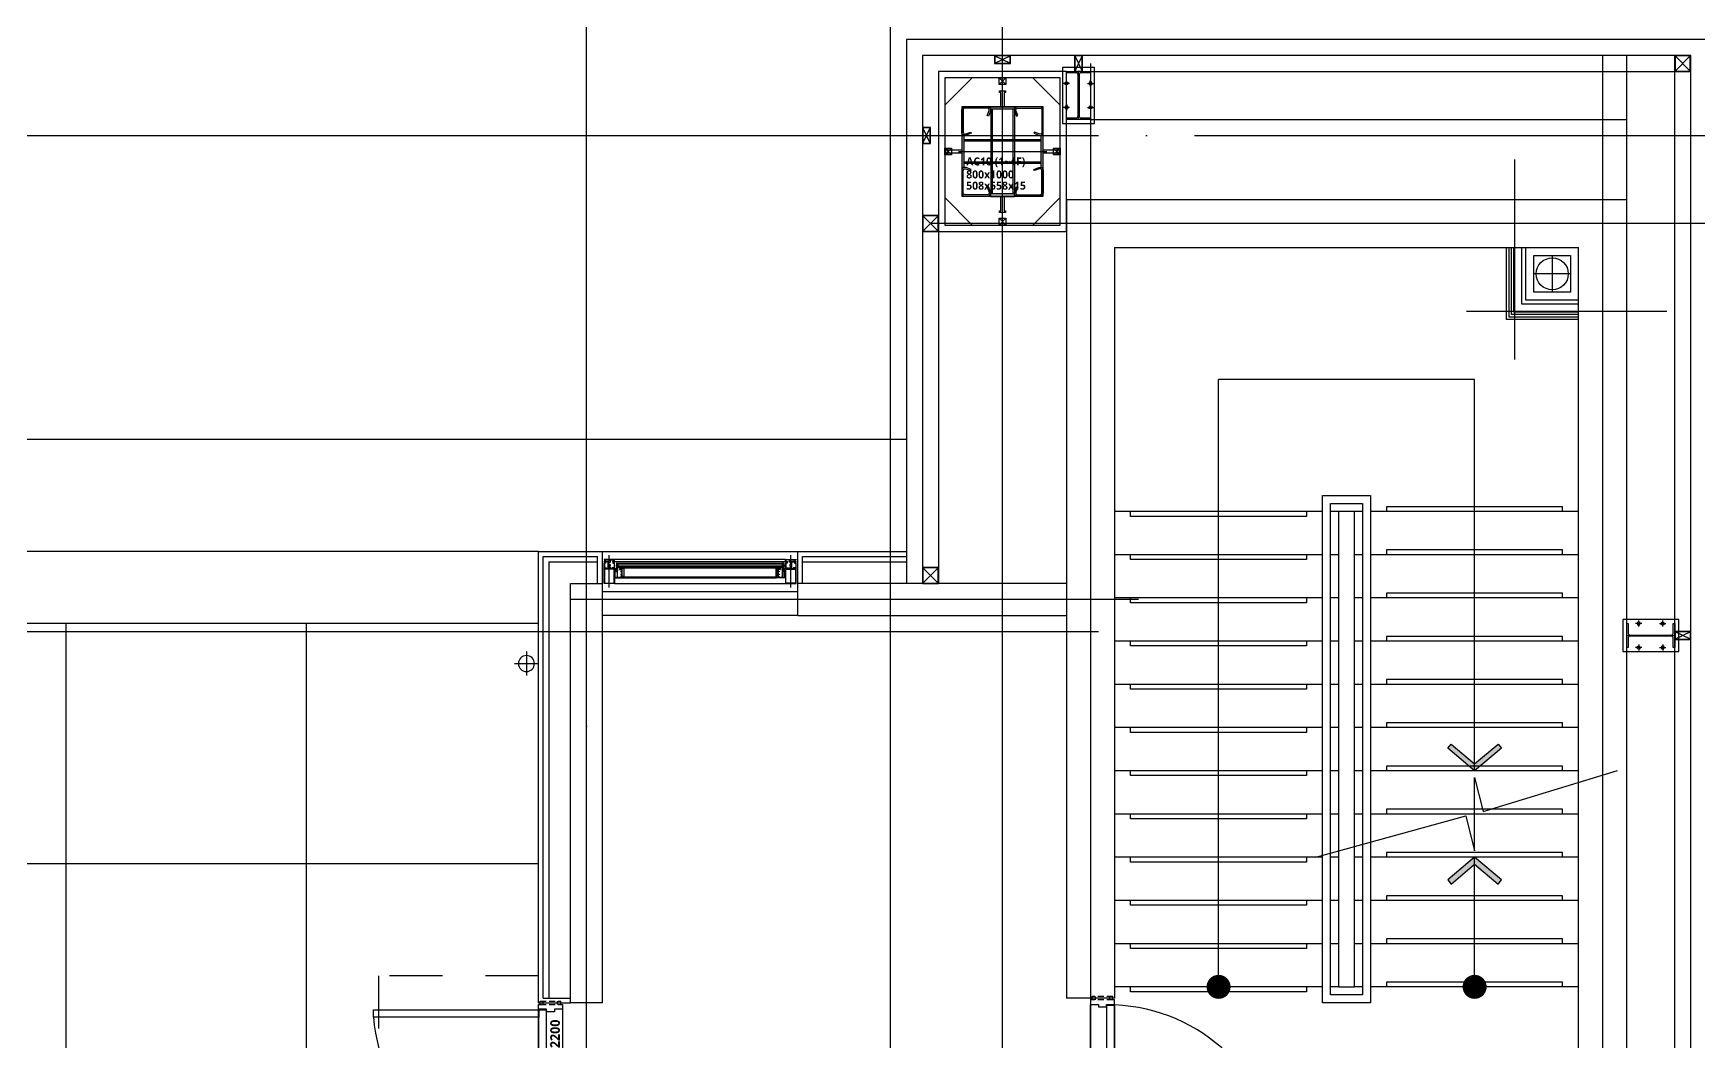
# Model space of a CAD drawing. Header units: millimetres. Extents: x -47382 to 204618, y -51045 to 127155.
# Drawn here: x 29944 to 40350, y 58209 to 64509 of the extents above; entities that cross this region are included whole.
import ezdxf
from ezdxf.enums import TextEntityAlignment as Align

# ---------------------------------------------------------------- set-up
doc = ezdxf.new("R2010")
doc.units = ezdxf.units.MM
doc.header["$LTSCALE"] = 300
doc.header["$MEASUREMENT"] = 0
for name, pattern in [('CEN', [62, 60, -1, 0, -1]), ('HID', [2, 1.1, -0.9]), ('HIDDEN2', [0.1875, 0.125, -0.0625])]:
    doc.linetypes.add(name, pattern=pattern)
doc.layers.get('0').update_dxf_attribs({"linetype": 'CONTINUOUS'})
doc.layers.get('Defpoints').update_dxf_attribs({"color": 153, "linetype": 'CONTINUOUS'})
for name, color, linetype in [('1', 7, 'CONTINUOUS'), ('6', 6, 'CONTINUOUS'), ('A-CEN', 1, 'CEN'), ('A-CODE-DRAIN', 6, 'CONTINUOUS'), ('A-DOOR', 4, 'CONTINUOUS'), ('A-DOOR-JAMB', 4, 'CONTINUOUS'), ('A-DOOR-SILL', 8, 'CONTINUOUS'), ('A-DOOR-SWING', 8, 'CONTINUOUS'), ('A-FLOR-FLIN-TYP1', 6, 'CONTINUOUS'), ('A-FLOR-FLIN-TYP2', 8, 'CONTINUOUS'), ('A-FLOR-GW', 6, 'CONTINUOUS'), ('A-FLOR-INSL', 8, 'CONTINUOUS'), ('A-FLOR-ROOF-EJ', 9, 'CONTINUOUS'), ('A-FLOR-STRA-ETC', 7, 'CONTINUOUS'), ('A-FLOR-STRA-MAIN', 4, 'CONTINUOUS'), ('A-FLOR-STRA-SUB', 9, 'CONTINUOUS'), ('A-FLOR-STUD', 9, 'CONTINUOUS'), ('A-FLOR-SUB-ELE', 7, 'CONTINUOUS'), ('A-HID1', 7, 'HID'), ('A-OUT-FIN-TYP2', 4, 'CONTINUOUS'), ('A-PS-HID', 5, 'HID'), ('A-ST-AXIS-CEN', 252, 'CEN'), ('A-ST-COL', 2, 'CONTINUOUS'), ('A-ST-CONC', 2, 'CONTINUOUS'), ('A-WALL-DRY1', 7, 'CONTINUOUS'), ('A-WIN', 4, 'CONTINUOUS'), ('Bound', 9, 'CONTINUOUS'), ('SS-PLATE', 32, 'CONTINUOUS'), ('STEEL', 2, 'CONTINUOUS'), ('XREF-PLAN$0$A-STEEL', 7, 'CONTINUOUS')]:
    doc.layers.add(name, color=color, linetype=linetype)
doc.layers.add('A-ANNO-NPLT', color=129, linetype='CONTINUOUS', plot=False)
doc.layers.add('Defpoint', color=161, linetype='CONTINUOUS', plot=False)
doc.layers.add('보조근', color=7, linetype='CONTINUOUS', lineweight=0)
doc.styles.add('SH_대대리576', font='NanumGothicBold.ttf')
doc.styles.add('SHP-나눔bo', font='')
doc.styles.get('SHP-나눔bo').set_extended_font_data('NanumGothic', bold=True)

# ---------------------------------------------------------------- blocks, each defined once
blk = doc.blocks.new('A$C0e376f74')
at = {"layer": 'A-ANNO-NPLT', "linetype": 'HIDDEN2'}
for p, q in [((525, 230), (525, -80)), ((-20, 140), (-20, 10)), ((0, 140), (-20, 140)), ((0, 120), (-20, 120)), ((-10, 140), (-10, 10)), ((0, 140), (0, 10)), ((1100, 140), (1120, 140)), ((1100, 140), (1100, 10)), ((1100, 120), (1120, 120)), ((1110, 140), (1110, 10)), ((1120, 140), (1120, 10)), ((0, 30), (-20, 30)), ((0, 10), (-20, 10)), ((1100, 30), (1120, 30)), ((1100, 10), (1120, 10))]:
    blk.add_line(p, q, dxfattribs=at)
at = {"layer": 'A-ANNO-NPLT', "linetype": 'ByBlock'}
blk.add_lwpolyline([(1067, 102), (33, 102), (33, 147), (1067, 147)], close=True, dxfattribs=at)
at = {"layer": 'A-DOOR', "linetype": 'ByBlock'}
blk.add_lwpolyline([(1067, 1181), (1067, 147), (1022, 147), (1022, 1181)], close=True, dxfattribs=at)
at = {"layer": 'A-DOOR-JAMB'}
for points in [[(0, 20), (0, 0), (30, 0), (30, 50), (45, 50), (45, 100), (30, 100), (30, 150), (0, 150), (0, 130)], [(1100, 20), (1100, 0), (1070, 0), (1070, 50), (1055, 50), (1055, 100), (1070, 100), (1070, 150), (1100, 150), (1100, 130)]]:
    blk.add_lwpolyline(points, dxfattribs=at)
at = {"layer": 'A-DOOR-SILL'}
for p, q in [((30, 150), (1070, 150)), ((1070, 0), (30, 0))]:
    blk.add_line(p, q, dxfattribs=at)
at = {"layer": 'A-DOOR-SWING'}
blk.add_arc((1107, 109), 1075, 94.5299, 177.8035, dxfattribs=at)
at = {"layer": 'A-ANNO-NPLT', "linetype": 'ByBlock', "style": 'SHP-나눔bo'}
blk.add_text('1100 X 2200', height=60, dxfattribs=at).set_placement((781, 16), align=Align.CENTER)
blk = doc.blocks.new('G$C3E142F4A')
at = {"layer": 'A-ANNO-NPLT', "linetype": 'HIDDEN2'}
for p, q in [((462, 740), (462, 720)), ((462, 740), (582, 740)), ((462, 730), (582, 730)), ((472, 740), (472, 720)), ((562, 740), (562, 720)), ((582, 740), (582, 720)), ((462, 720), (582, 720)), ((422, 370), (660, 370)), ((462, 20), (462, 0)), ((462, 20), (582, 20)), ((462, 10), (582, 10)), ((462, 0), (582, 0)), ((472, 20), (472, 0)), ((562, 20), (562, 0)), ((582, 20), (582, 0))]:
    blk.add_line(p, q, dxfattribs=at)
at = {"layer": 'A-ANNO-NPLT', "linetype": 'ByBlock'}
blk.add_lwpolyline([(462, 697), (497, 697), (497, 43), (462, 43)], close=True, dxfattribs=at)
at = {"layer": 'A-DOOR', "linetype": 'ByBlock'}
for p, q in [((0, 235), (462, 697)), ((21, 212), (484, 675)), ((462, 697), (462, 720)), ((462, 720), (582, 720)), ((462, 697), (484, 675)), ((497, 697), (462, 697)), ((497, 685), (497, 697)), ((582, 685), (497, 685)), ((582, 720), (582, 685))]:
    blk.add_line(p, q, dxfattribs=at)
blk.add_lwpolyline([(0, 235), (21, 212)], dxfattribs=at)
at = {"layer": 'A-DOOR-JAMB'}
for p, q in [((497, 43), (462, 43)), ((462, 43), (462, 20)), ((472, 20), (582, 20)), ((497, 55), (497, 43)), ((582, 55), (497, 55)), ((582, 20), (582, 55))]:
    blk.add_line(p, q, dxfattribs=at)
at = {"layer": 'A-DOOR-SILL'}
blk.add_line((582, 38), (582, 685), dxfattribs=at)
at = {"layer": 'A-DOOR-SWING'}
blk.add_arc((465, 711), 668, 228.3916, 269.7655, dxfattribs=at)
at = {"layer": 'A-ANNO-NPLT', "linetype": 'ByBlock', "style": 'SHP-나눔bo'}
blk.add_text('700X1800', height=45, rotation=90, dxfattribs=at).set_placement((552, 522), align=Align.CENTER)
blk = doc.blocks.new('XR-평면도$0$8F-PLAN$0$arrow2')
at = {"color": 8}
blk.add_lwpolyline([(-0.002, 0.87), (0.738, 0), (-0.002, -0.87), (0.15, -1), (1, 0), (0.15, 1)], close=True, dxfattribs=at)
for points in [[(-0.002, 0.87), (0.15, 1), (0.738, 0), (1, 0)], [(0.738, 0), (1, 0), (-0.002, -0.87), (0.15, -1)]]:
    blk.add_solid(points, dxfattribs=at)
blk = doc.blocks.new('계단1-2f')
at = {"layer": 'A-CEN'}
for p, q in [((150, 850), (150, -9450)), ((3350, -9450), (3350, 850)), ((4350, -150), (-850, -150)), ((2000, -9450), (2000, -6050)), ((-850, -6350), (4350, -6350)), ((-850, -8450), (4350, -8450))]:
    blk.add_line(p, q, dxfattribs=at)
at = {"layer": 'A-FLOR-FLIN-TYP2'}
for p, q in [((1450, -6450), (750, -6450)), ((3000, -6450), (2300, -6450))]:
    blk.add_line(p, q, dxfattribs=at)
at = {"layer": 'A-FLOR-STRA-ETC'}
for p, q in [((2550, -1125), (950, -1125)), ((950, -4920), (950, -1125)), ((2550, -3570), (2550, -1125)), ((2550, -4920), (2550, -4110))]:
    blk.add_line(p, q, dxfattribs=at)
blk.add_lwpolyline([(1557, -4110), (2496, -3852), (2550, -4069), (2550, -3611), (2603, -3825), (3443, -3568)], dxfattribs=at)
at = {"layer": 'A-FLOR-STRA-ETC', "const_width": 75}
for points in [[(950, -4957, -1), (950, -4882, -1)], [(2550, -4957, -1), (2550, -4882, -1)]]:
    blk.add_lwpolyline(points, format="xyb", close=True, dxfattribs=at)
at = {"layer": 'A-FLOR-STRA-MAIN'}
for p, q in [((1600, -1950), (300, -1950)), ((1700, -1950), (1650, -1950)), ((1850, -1950), (1800, -1950)), ((3200, -1950), (1900, -1950)), ((1600, -2220), (300, -2220)), ((1700, -2220), (1650, -2220)), ((1850, -2220), (1800, -2220)), ((3200, -2220), (1900, -2220)), ((1600, -2490), (300, -2490)), ((1700, -2490), (1650, -2490)), ((1850, -2490), (1800, -2490)), ((3200, -2490), (1900, -2490)), ((1600, -2760), (300, -2760)), ((1700, -2760), (1650, -2760)), ((1850, -2760), (1800, -2760)), ((3200, -2760), (1900, -2760)), ((1600, -3030), (300, -3030)), ((1700, -3030), (1650, -3030)), ((1850, -3030), (1800, -3030)), ((3200, -3030), (1900, -3030)), ((1600, -3300), (300, -3300)), ((1700, -3300), (1650, -3300)), ((1850, -3300), (1800, -3300)), ((3200, -3300), (1900, -3300)), ((1600, -3570), (300, -3570)), ((1700, -3570), (1650, -3570)), ((1850, -3570), (1800, -3570)), ((3200, -3570), (1900, -3570)), ((1600, -3840), (300, -3840)), ((1700, -3840), (1650, -3840)), ((1850, -3840), (1800, -3840)), ((3200, -3840), (1900, -3840)), ((1600, -4110), (300, -4110)), ((1700, -4110), (1650, -4110)), ((1850, -4110), (1800, -4110)), ((3200, -4110), (1900, -4110)), ((1600, -4380), (300, -4380)), ((1700, -4380), (1650, -4380)), ((1850, -4380), (1800, -4380)), ((3200, -4380), (1900, -4380)), ((1600, -4650), (300, -4650)), ((1700, -4650), (1650, -4650)), ((1850, -4650), (1800, -4650)), ((3200, -4650), (1900, -4650)), ((1600, -4920), (300, -4920)), ((1700, -4920), (1650, -4920)), ((1850, -4920), (1800, -4920)), ((3200, -4920), (1900, -4920))]:
    blk.add_line(p, q, dxfattribs=at)
blk.add_lwpolyline([(1700, -4920), (1800, -4920), (1800, -1950), (1700, -1950)], close=True, dxfattribs=at)
at = {"layer": 'A-FLOR-STRA-SUB'}
for points in [[(1900, -5020), (1600, -5020), (1600, -1850), (1900, -1850)], [(1850, -4970), (1650, -4970), (1650, -1900), (1850, -1900)]]:
    blk.add_lwpolyline(points, close=True, dxfattribs=at)
at = {"layer": 'A-FLOR-STRA-SUB', "color": 250}
for points in [[(1500, -1950), (1500, -1980), (400, -1980), (400, -1950)], [(3100, -1950), (3100, -1920), (2000, -1920), (2000, -1950)], [(1500, -2220), (1500, -2250), (400, -2250), (400, -2220)], [(3100, -2220), (3100, -2190), (2000, -2190), (2000, -2220)], [(1500, -2490), (1500, -2520), (400, -2520), (400, -2490)], [(3100, -2490), (3100, -2460), (2000, -2460), (2000, -2490)], [(1500, -2760), (1500, -2790), (400, -2790), (400, -2760)], [(3100, -2760), (3100, -2730), (2000, -2730), (2000, -2760)], [(3100, -3030), (3100, -3000), (2000, -3000), (2000, -3030)], [(1500, -3030), (1500, -3060), (400, -3060), (400, -3030)], [(1500, -3300), (1500, -3330), (400, -3330), (400, -3300)], [(3100, -3300), (3100, -3270), (2000, -3270), (2000, -3300)], [(1500, -3570), (1500, -3600), (400, -3600), (400, -3570)], [(3100, -3570), (3100, -3540), (2000, -3540), (2000, -3570)], [(1500, -3840), (1500, -3870), (400, -3870), (400, -3840)], [(3100, -3840), (3100, -3810), (2000, -3810), (2000, -3840)], [(1500, -4110), (1500, -4140), (400, -4140), (400, -4110)], [(3100, -4110), (3100, -4080), (2000, -4080), (2000, -4110)], [(3100, -4380), (3100, -4350), (2000, -4350), (2000, -4380)], [(1500, -4380), (1500, -4410), (400, -4410), (400, -4380)], [(1500, -4650), (1500, -4680), (400, -4680), (400, -4650)], [(3100, -4650), (3100, -4620), (2000, -4620), (2000, -4650)], [(3100, -4920), (3100, -4890), (2000, -4890), (2000, -4920)], [(1500, -4920), (1500, -4950), (400, -4950), (400, -4920)]]:
    blk.add_lwpolyline(points, dxfattribs=at)
at = {"layer": 'A-PS-HID'}
for p, q in [((300, -8300), (1900, -6450)), ((300, -6450), (1900, -8300)), ((2100, -8300), (3200, -6450)), ((2100, -6450), (3200, -8300))]:
    blk.add_line(p, q, dxfattribs=at)
at = {"layer": 'A-ST-CONC'}
for p, q in [((0, 0), (3500, 0)), ((0, 0), (0, -4990)), ((3500, -8600), (3500, 0)), ((300, -300), (3200, -300)), ((300, -300), (300, -4990)), ((3200, -8300), (3200, -300)), ((300, -4990), (0, -4990)), ((300, -6110), (0, -6110)), ((0, -6110), (0, -8600)), ((300, -6110), (300, -6200)), ((300, -8300), (300, -6110)), ((300, -8300), (3200, -8300)), ((0, -8600), (3500, -8600))]:
    blk.add_line(p, q, dxfattribs=at)
at = {"layer": 'A-WALL-DRY1'}
for p, q in [((300, -6250), (750, -6250)), ((300, -6262), (738, -6262)), ((300, -6275), (725, -6275)), ((725, -6275), (725, -6425)), ((738, -6262), (738, -6438)), ((750, -6250), (750, -6450)), ((1450, -6250), (2300, -6250)), ((1450, -6250), (1450, -6450)), ((1462, -6262), (1462, -6438)), ((1462, -6262), (2288, -6262)), ((1475, -6275), (2275, -6275)), ((1475, -6275), (1475, -6425)), ((2275, -6275), (2275, -6425)), ((2288, -6262), (2288, -6438)), ((2300, -6250), (2300, -6450)), ((3000, -6250), (3000, -6450)), ((3000, -6250), (3200, -6250)), ((3012, -6262), (3200, -6262)), ((3012, -6262), (3012, -6438)), ((3025, -6275), (3200, -6275)), ((3025, -6275), (3025, -6425)), ((300, -6425), (725, -6425)), ((300, -6438), (738, -6438)), ((300, -6450), (750, -6450)), ((1450, -6450), (2300, -6450)), ((1462, -6438), (2288, -6438)), ((1475, -6425), (2275, -6425)), ((1900, -8300), (1900, -6450)), ((1912, -8300), (1912, -6450)), ((1925, -8300), (1925, -6450)), ((2075, -8300), (2075, -6450)), ((2088, -8300), (2088, -6450)), ((2100, -8300), (2100, -6450)), ((3000, -6450), (3200, -6450)), ((3012, -6438), (3200, -6438)), ((3025, -6425), (3200, -6425))]:
    blk.add_line(p, q, dxfattribs=at)
at = {"rotation": 270}
for p in [(730, -5788), (2280, -5788)]:
    blk.add_blockref('G$C3E142F4A', p, dxfattribs=at)
at = {"layer": 'A-DOOR', "rotation": 269.9999999999999}
blk.add_blockref('A$C0e376f74', (150, -5000), dxfattribs=at)
at = {"layer": 'A-FLOR-STRA-ETC', "extrusion": (0, 0, -1), "xscale": 166.9148302599861, "yscale": 167.8920954242349, "zscale": -166.9148302599861, "rotation": 270.0000170093786}
blk.add_blockref('XR-평면도$0$8F-PLAN$0$arrow2', (-2550, -3403), dxfattribs=at)
at = {"layer": 'A-FLOR-STRA-ETC', "xscale": 166.9148302599861, "yscale": 167.8920954242349, "zscale": 166.9148302599861, "rotation": 90.00001700937857}
blk.add_blockref('XR-평면도$0$8F-PLAN$0$arrow2', (2550, -4277), dxfattribs=at)
blk = doc.blocks.new('XREF-PLAN$0$각-100X100')
at = {"layer": 'XREF-PLAN$0$A-STEEL', "color": 1}
for p, q in [((-47.7, -47.7), (47.7, 47.7)), ((-47.7, 47.7), (47.7, -47.7))]:
    blk.add_line(p, q, dxfattribs=at)
at = {"layer": 'XREF-PLAN$0$A-STEEL'}
blk.add_lwpolyline([(-50, -50), (50, -50), (50, 50), (-50, 50)], close=True, dxfattribs=at)
at = {"layer": 'XREF-PLAN$0$A-STEEL', "color": 8}
blk.add_lwpolyline([(-47.7, -47.7), (47.7, -47.7), (47.7, 47.7), (-47.7, 47.7)], close=True, dxfattribs=at)
blk = doc.blocks.new('A$C5B7E0480')
at = {"layer": 'XREF-PLAN$0$A-STEEL', "color": 1}
for p, q in [((2, 2, -103000), (98, 48, -103000)), ((2, 48, -103000), (98, 2, -103000))]:
    blk.add_line(p, q, dxfattribs=at)
at = {"layer": 'XREF-PLAN$0$A-STEEL', "elevation": -103000}
blk.add_lwpolyline([(0, 0), (100, 0), (100, 50), (0, 50)], close=True, dxfattribs=at)
at = {"layer": 'XREF-PLAN$0$A-STEEL', "color": 8, "elevation": -103000}
blk.add_lwpolyline([(2, 2), (98, 2), (98, 48), (2, 48)], close=True, dxfattribs=at)
blk = doc.blocks.new('A$C284E115B')
at = {"layer": 'A-FLOR-STUD'}
for p, q in [((2, 48, -103000), (98, 2, -103000)), ((2, 2, -103000), (98, 48, -103000))]:
    blk.add_line(p, q, dxfattribs=at)
at = {"layer": 'A-FLOR-STUD', "elevation": -103000}
for points in [[(0, 50), (100, 50), (100, 0), (0, 0)], [(2, 48), (98, 48), (98, 2), (2, 2)]]:
    blk.add_lwpolyline(points, close=True, dxfattribs=at)
blk = doc.blocks.new('BOLT')
at = {"layer": '1', "color": 251}
for p, q in [((-21, 0), (21, 0)), ((0, -21), (0, 21))]:
    blk.add_line(p, q, dxfattribs=at)
at = {"layer": '6', "color": 251}
blk.add_circle((0, 0), 11, dxfattribs=at)
blk = doc.blocks.new('WC2_BP')
at = {"layer": 'SS-PLATE', "color": 251, "ltscale": 0.05}
blk.add_lwpolyline([(-175, -100), (175, -100), (175, 100), (-175, 100)], close=True, dxfattribs=at)
at = {"linetype": 'HID', "yscale": 0.909090909090909, "zscale": 0.909090909090909}
for p, xscale in [((-75, 75), -0.909090909090909), ((75, 75), 0.909090909090909)]:
    blk.add_blockref('BOLT', p, dxfattribs=dict(at, xscale=xscale))
at = {"linetype": 'HID', "yscale": 0.909090909090909, "zscale": 0.909090909090909, "rotation": 180}
for p, xscale in [((-75, -75), 0.909090909090909), ((75, -75), -0.909090909090909)]:
    blk.add_blockref('BOLT', p, dxfattribs=dict(at, xscale=xscale))
blk = doc.blocks.new('H-300X150X6_5X9')
at = {"layer": 'Defpoint'}
for p, q in [((0, -150), (0, 150)), ((-3.25, 0), (3.25, 0))]:
    blk.add_line(p, q, dxfattribs=at)
at = {"layer": 'STEEL'}
blk.add_lwpolyline([(-75, -150), (-75, -141), (-16.25, -141, 0.41421356), (-3.25, -128), (-3.25, 128, 0.41421356), (-16.25, 141), (-75, 141), (-75, 150), (75, 150), (75, 141), (16.25, 141, 0.41421356), (3.25, 128), (3.25, -128, 0.41421356), (16.25, -141), (75, -141), (75, -150)], format="xyb", close=True, dxfattribs=at)
at = {"layer": 'SS-PLATE', "color": 251, "ltscale": 0.05, "rotation": 90}
blk.add_blockref('WC2_BP', (0, 0), dxfattribs=at)
blk = doc.blocks.new('A$C2E56680A')
blk.add_blockref('A$C284E115B', (0, 50))
at = {"layer": 'STEEL', "xscale": -1, "rotation": 90.00000000000006}
blk.add_blockref('H-300X150X6_5X9', (250, 75, -103000), dxfattribs=at)
blk = doc.blocks.new('aw-1200a')
at = {"layer": 'A-WIN', "color": 4}
for p, q in [((0, 0), (200, 0)), ((0, 0), (0, -1220)), ((26, -43), (227, -43)), ((50, -75), (50, -1145)), ((177, -97), (153, -95)), ((156, -97), (162, -97)), ((156, -97), (156, -1123)), ((178, -97), (156, -97)), ((161, -97), (161, -1123)), ((173, -97), (173, -1123)), ((178, -97), (178, -1123)), ((186, -1145), (186, -75)), ((200, -1145), (200, -75)), ((85, -122), (85, -1085)), ((90, -122), (90, -1125)), ((93, -135), (93, -1085)), ((146, -114), (148, -114)), ((148, -135), (148, -1098)), ((146, -1106), (148, -1106)), ((177, -1123), (153, -1125)), ((156, -1123), (162, -1123)), ((178, -1123), (156, -1123)), ((0, -1220), (200, -1220)), ((26, -1177), (227, -1177))]:
    blk.add_line(p, q, dxfattribs=at)
for points in [[(146, -10), (146, -19, -1), (145, -19), (145, -18), (143, -18), (143, -24), (145, -24), (145, -23, -1), (146, -23), (146, -27, -0.414214), (145, -27), (143, -27, 0.414214), (143, -28), (143, -36, 0.414214), (143, -36), (157, -36), (158, -36), (158, -36), (185, -36, 0.414214), (186, -35), (186, -22), (185, -22, -1), (185, -20), (186, -20), (186, -10), (188, -10), (188, -15, 0.414214), (189, -15), (197, -15, -1), (197, -17), (189, -17, 0.414214), (188, -17), (188, -48, -0.414214), (187, -49), (185, -49), (185, -47), (186, -47, 0.322823), (186, -47), (186, -39, 0.414214), (186, -38), (170, -38, 0.414214), (169, -39), (169, -47, 0.284079), (169, -47), (170, -47), (170, -49), (162, -49, -0.414214), (161, -49), (161, -46, -1), (163, -46), (163, -47, 0.414214), (164, -47), (166, -47, 0.414214), (167, -46), (167, -39, 0.414214), (166, -38), (164, -38, 0.414214), (163, -39), (163, -39, -1), (161, -39), (161, -39, 0.414214), (161, -38), (154, -38, 0.414214), (154, -39), (154, -39, -1), (152, -39), (152, -39, 0.414214), (152, -38), (149, -38, 0.414214), (148, -39), (148, -46, 0.414214), (149, -47), (152, -47, 0.414214), (152, -47), (152, -46, -1), (154, -46), (154, -49, -0.414214), (153, -49), (143, -49, 0.414214), (143, -50), (143, -59, 0.414214), (143, -59), (144, -59, 0.414214), (145, -59), (145, -57, -1), (146, -57), (146, -62, -1), (145, -62), (145, -61), (143, -61), (143, -67), (145, -67), (145, -66, -1), (146, -66), (146, -75), (50, -75), (50, -10)], [(145, -39), (141, -39, -0.414214), (141, -38), (141, -13, 0.414214), (140, -13), (53, -13, 0.414214), (52, -13), (52, -72, 0.414214), (53, -73), (140, -73, 0.414214), (141, -72), (141, -47, -0.414214), (141, -47), (145, -47, 0.414214), (145, -46), (145, -39, 0.414214)], [(90, -135), (90, -132, 1), (89, -132), (89, -133), (87, -133), (87, -125), (89, -125), (89, -127, 1), (90, -127), (90, -123), (87, -123), (87, -96, -0.414213), (88, -95), (132, -95, 0.414213), (132, -94), (132, -92, 1), (131, -92), (131, -93), (129, -93, -0.414214), (128, -92), (128, -86, -0.414214), (129, -86), (131, -86), (131, -86, 1), (132, -86), (132, -86), (138, -86), (138, -86, 1), (139, -86), (139, -86), (141, -86, -0.414214), (141, -86), (141, -92, -0.414214), (141, -93), (139, -93), (139, -92, 1), (138, -92), (138, -94, 0.414214), (138, -95), (146, -95), (146, -91, 0.414214), (145, -91), (145, -91, 0.414214), (145, -91), (145, -93), (143, -93), (143, -86), (145, -86), (145, -87, 1), (146, -87), (146, -84), (135, -84), (135, -84), (135, -84), (130, -84, -0.414214), (129, -83), (129, -78), (121, -78), (121, -76, 0.414214), (120, -75, 0.414214), (119, -76), (119, -78), (93, -78), (93, -76, 0.414214), (92, -75, 0.414214), (91, -76), (91, -78), (85, -78), (85, -135)], [(144, -24, -0.414214), (143, -23), (143, -19, -0.414214), (144, -18), (144, -18, -0.414214), (145, -19), (145, -20, 0.696601), (146, -20), (146, -10), (179, -10, -0.414214), (180, -11), (180, -18), (186, -18), (186, -20), (179, -20, -0.414214), (178, -19), (178, -12), (149, -12), (149, -26), (146, -26), (146, -23, 0.696601), (145, -23), (145, -23, -0.414214), (144, -24)], [(144, -61, 0.414214), (143, -62), (143, -66, 0.414214), (144, -67), (144, -67, 0.414214), (145, -66), (145, -65, -0.696601), (146, -65), (146, -75), (179, -75, 0.414214), (180, -74), (180, -67), (186, -67), (186, -65), (179, -65, 0.414214), (178, -66), (178, -73), (149, -73), (149, -59), (146, -59), (146, -62, -0.696601), (145, -62), (145, -62, 0.414214), (144, -61)], [(198, -17), (189, -17, 1), (189, -19), (198, -19, -0.414214), (199, -19), (199, -48, -0.414214), (198, -49), (184, -49), (184, -47), (186, -47), (186, -45), (184, -45, 0.414214), (183, -46), (183, -50, 0.414214), (184, -51), (198, -51, -0.414214), (199, -52), (199, -73, -0.414214), (198, -74), (188, -74, -0.414214), (188, -73), (188, -64), (185, -64, 1), (185, -65), (186, -65), (186, -75), (200, -75), (200, -10), (199, -10), (199, -17, -0.414214)], [(90, -1085), (90, -1088, -1), (89, -1088), (89, -1087), (87, -1087), (87, -1095), (89, -1095), (89, -1093, -1), (90, -1093), (90, -1097), (87, -1097), (87, -1124, 0.414213), (88, -1125), (132, -1125, -0.414213), (132, -1126), (132, -1128, -1), (131, -1128), (131, -1127), (129, -1127, 0.414214), (128, -1128), (128, -1134, 0.414214), (129, -1134), (131, -1134), (131, -1134, -1), (132, -1134), (132, -1134), (138, -1134), (138, -1134, -1), (139, -1134), (139, -1134), (141, -1134, 0.414214), (141, -1134), (141, -1128, 0.414214), (141, -1127), (139, -1127), (139, -1128, -1), (138, -1128), (138, -1126, -0.414214), (138, -1125), (146, -1125), (146, -1129, -0.414214), (145, -1129), (145, -1129, -0.414214), (145, -1129), (145, -1127), (143, -1127), (143, -1134), (145, -1134), (145, -1133, -1), (146, -1133), (146, -1136), (135, -1136), (135, -1136), (135, -1136), (130, -1136, 0.414214), (129, -1137), (129, -1142), (121, -1142), (121, -1144, -0.414214), (120, -1145, -0.414214), (119, -1144), (119, -1142), (93, -1142), (93, -1144, -0.414214), (92, -1145, -0.414214), (91, -1144), (91, -1142), (85, -1142), (85, -1085)], [(146, -1210), (146, -1201, 1), (145, -1201), (145, -1202), (143, -1202), (143, -1196), (145, -1196), (145, -1197, 1), (146, -1197), (146, -1193, 0.414214), (145, -1193), (143, -1193, -0.414214), (143, -1192), (143, -1184, -0.414214), (143, -1184), (157, -1184), (158, -1184), (158, -1184), (185, -1184, -0.414214), (186, -1185), (186, -1198), (185, -1198, 1), (185, -1200), (186, -1200), (186, -1210), (188, -1210), (188, -1205, -0.414214), (189, -1205), (197, -1205, 1), (197, -1203), (189, -1203, -0.414214), (188, -1203), (188, -1172, 0.414214), (187, -1171), (185, -1171), (185, -1173), (186, -1173, -0.322823), (186, -1173), (186, -1181, -0.414214), (186, -1182), (170, -1182, -0.414214), (169, -1181), (169, -1173, -0.284079), (169, -1173), (170, -1173), (170, -1171), (162, -1171, 0.414214), (161, -1171), (161, -1174, 1), (163, -1174), (163, -1173, -0.414214), (164, -1173), (166, -1173, -0.414214), (167, -1174), (167, -1181, -0.414214), (166, -1182), (164, -1182, -0.414214), (163, -1181), (163, -1181, 1), (161, -1181), (161, -1181, -0.414214), (161, -1182), (154, -1182, -0.414214), (154, -1181), (154, -1181, 1), (152, -1181), (152, -1181, -0.414214), (152, -1182), (149, -1182, -0.414214), (148, -1181), (148, -1174, -0.414214), (149, -1173), (152, -1173, -0.414214), (152, -1173), (152, -1174, 1), (154, -1174), (154, -1171, 0.414214), (153, -1171), (143, -1171, -0.414214), (143, -1170), (143, -1161, -0.414214), (143, -1161), (144, -1161, -0.414214), (145, -1161), (145, -1163, 1), (146, -1163), (146, -1158, 1), (145, -1158), (145, -1159), (143, -1159), (143, -1153), (145, -1153), (145, -1154, 1), (146, -1154), (146, -1145), (50, -1145), (50, -1210)], [(145, -1181), (141, -1181, 0.414214), (141, -1182), (141, -1207, -0.414214), (140, -1207), (53, -1207, -0.414214), (52, -1207), (52, -1148, -0.414214), (53, -1147), (140, -1147, -0.414214), (141, -1148), (141, -1173, 0.414214), (141, -1173), (145, -1173, -0.414214), (145, -1174), (145, -1181, -0.414214)], [(144, -1159, -0.414214), (143, -1158), (143, -1154, -0.414214), (144, -1153), (144, -1153, -0.414214), (145, -1154), (145, -1155, 0.696601), (146, -1155), (146, -1145), (179, -1145, -0.414214), (180, -1146), (180, -1153), (186, -1153), (186, -1155), (179, -1155, -0.414214), (178, -1154), (178, -1147), (149, -1147), (149, -1161), (146, -1161), (146, -1158, 0.696601), (145, -1158), (145, -1158, -0.414214), (144, -1159)], [(144, -1196, 0.414214), (143, -1197), (143, -1201, 0.414214), (144, -1202), (144, -1202, 0.414214), (145, -1201), (145, -1200, -0.696601), (146, -1200), (146, -1210), (179, -1210, 0.414214), (180, -1209), (180, -1202), (186, -1202), (186, -1200), (179, -1200, 0.414214), (178, -1201), (178, -1208), (149, -1208), (149, -1194), (146, -1194), (146, -1197, -0.696601), (145, -1197), (145, -1197, 0.414214), (144, -1196)], [(198, -1203), (189, -1203, -1), (189, -1201), (198, -1201, 0.414214), (199, -1201), (199, -1172, 0.414214), (198, -1171), (184, -1171), (184, -1173), (186, -1173), (186, -1175), (184, -1175, -0.414214), (183, -1174), (183, -1170, -0.414214), (184, -1169), (198, -1169, 0.414214), (199, -1168), (199, -1147, 0.414214), (198, -1146), (188, -1146, 0.414214), (188, -1147), (188, -1156), (185, -1156, -1), (185, -1155), (186, -1155), (186, -1145), (200, -1145), (200, -1210), (199, -1210), (199, -1203, 0.414214)]]:
    blk.add_lwpolyline(points, format="xyb", close=True, dxfattribs=at)
for points in [[(126, -80), (126, -93), (87, -93), (87, -80)], [(177, -97), (153, -97), (153, -95), (177, -95)], [(95, -133), (95, -123), (146, -123), (146, -133)], [(126, -1140), (126, -1127), (87, -1127), (87, -1140)], [(95, -1087), (95, -1097), (146, -1097), (146, -1087)], [(177, -1123), (153, -1123), (153, -1125), (177, -1125)]]:
    blk.add_lwpolyline(points, close=True, dxfattribs=at)
for points in [[(148, -122), (148, -122, 1), (148, -120), (148, -120), (148, -116), (148, -116), (148, -116), (148, -109), (153, -109), (153, -95), (155, -95), (155, -94), (153, -94), (153, -91), (168, -91), (168, -94), (166, -94), (166, -95), (169, -95), (169, -91), (178, -91), (178, -87, 0.414214), (178, -87), (177, -87, 0.414214), (177, -87), (177, -89), (167, -89), (167, -86), (164, -86, 0.414214), (164, -87), (164, -87, 0.414214), (164, -88), (165, -88), (165, -89), (164, -89), (161, -89), (161, -86), (157, -86, 0.414214), (156, -87), (156, -87, 0.414214), (157, -88), (159, -88), (159, -89), (151, -89), (151, -107), (145, -107, 0.414214), (144, -107, 0.414214), (145, -108), (145, -108, -0.414214), (146, -108, -0.414214), (145, -109), (139, -109, -0.414214), (139, -108, -0.414214), (139, -108), (140, -108, 0.414214), (141, -107, 0.414214), (140, -107), (137, -107), (137, -113, 0.414214), (137, -113), (139, -113, 1), (139, -112, -0.414214), (139, -112), (139, -112, -0.414214), (140, -111), (145, -111, -0.414214), (146, -112), (146, -112, -0.414214), (145, -112, 1), (145, -113, -0.414214), (146, -114), (146, -118, -0.414214), (145, -119, 1), (145, -120, -0.414214), (146, -120), (146, -120, -0.414214), (145, -121), (140, -121, -0.414214), (139, -120), (139, -120, -0.414214), (139, -120, 1), (139, -119), (137, -119, 0.414214), (137, -119), (137, -121), (128, -121), (128, -116), (124, -116), (124, -118), (126, -118), (126, -121), (106, -121), (106, -118), (109, -118), (109, -116), (104, -116), (104, -121), (95, -121), (95, -116), (93, -116), (93, -135), (148, -135), (148, -122)], [(148, -1098), (148, -1098, -1), (148, -1100), (148, -1100), (148, -1104), (148, -1104), (148, -1104), (148, -1111), (153, -1111), (153, -1125), (155, -1125), (155, -1126), (153, -1126), (153, -1129), (168, -1129), (168, -1126), (166, -1126), (166, -1125), (169, -1125), (169, -1129), (178, -1129), (178, -1133, -0.414214), (178, -1133), (177, -1133, -0.414214), (177, -1133), (177, -1131), (167, -1131), (167, -1134), (164, -1134, -0.414214), (164, -1133), (164, -1133, -0.414214), (164, -1132), (165, -1132), (165, -1131), (164, -1131), (161, -1131), (161, -1134), (157, -1134, -0.414214), (156, -1133), (156, -1133, -0.414214), (157, -1132), (159, -1132), (159, -1131), (151, -1131), (151, -1113), (145, -1113, -0.414214), (144, -1113, -0.414214), (145, -1112), (145, -1112, 0.414214), (146, -1112, 0.414214), (145, -1111), (139, -1111, 0.414214), (139, -1112, 0.414214), (139, -1112), (140, -1112, -0.414214), (141, -1113, -0.414214), (140, -1113), (137, -1113), (137, -1107, -0.414214), (137, -1107), (139, -1107, -1), (139, -1108, 0.414214), (139, -1108), (139, -1108, 0.414214), (140, -1109), (145, -1109, 0.414214), (146, -1108), (146, -1108, 0.414214), (145, -1108, -1), (145, -1107, 0.414214), (146, -1106), (146, -1102, 0.414214), (145, -1101, -1), (145, -1100, 0.414214), (146, -1100), (146, -1100, 0.414214), (145, -1099), (140, -1099, 0.414214), (139, -1100), (139, -1100, 0.414214), (139, -1100, -1), (139, -1101), (137, -1101, -0.414214), (137, -1101), (137, -1099), (128, -1099), (128, -1104), (124, -1104), (124, -1102), (126, -1102), (126, -1099), (106, -1099), (106, -1102), (109, -1102), (109, -1104), (104, -1104), (104, -1099), (95, -1099), (95, -1104), (93, -1104), (93, -1085), (148, -1085), (148, -1098)]]:
    blk.add_lwpolyline(points, format="xyb", dxfattribs=at)
for centre, radius, start, end in [((135, -100), 6.14, 63.4061, 116.5939), ((186, -94), 8.43, 159.237, 200.763), ((128, -116), 9.86, 343.8262, 16.1738), ((135, -1120), 6.14, 243.4061, 296.5939), ((128, -1104), 9.86, 343.8262, 16.1738), ((186, -1126), 8.43, 159.237, 200.763)]:
    blk.add_arc(centre, radius, start, end, dxfattribs=at)
blk = doc.blocks.new('우수홈통1')
at = {"layer": 'A-CODE-DRAIN', "color": 6}
for p, q in [((-150, 0), (150, 0)), ((0, -150), (0, 150))]:
    blk.add_line(p, q, dxfattribs=at)
blk.add_circle((0, 0), 100, dxfattribs=at)
blk = doc.blocks.new('xbar')
at = {"layer": 'Defpoints'}
blk.add_lwpolyline([(-21, 21), (21, 21), (21, -21), (-21, -21)], close=True, dxfattribs=at)
at = {"layer": '보조근'}
for p, q in [((-21, -21), (21, 21)), ((-21, 21), (21, -21))]:
    blk.add_line(p, q, dxfattribs=at)
blk = doc.blocks.new('AC10(1~4f)')
for points in [[(325, 779), (475, 779), (475, 764), (325, 764)], [(146, 598), (146, 400), (161, 400), (161, 598)], [(654, 400), (654, 598), (639, 598), (639, 400)], [(325, 219), (325, 234), (475, 234), (475, 219)]]:
    blk.add_hatch(color=9).paths.add_polyline_path(points)
for p, q in [((326, 764), (326, 234)), ((335, 764), (335, 234)), ((465, 764), (465, 234)), ((474, 764), (474, 234)), ((161, 574), (639, 574)), ((161, 565), (639, 565)), ((161, 435), (639, 435)), ((161, 426), (639, 426))]:
    blk.add_line(p, q)
for points in [[(760, 960), (40, 960), (40, 40), (760, 40)], [(390, 869), (382, 869), (382, 879), (418, 879), (418, 869), (410, 869), (410, 779), (390, 779)], [(56, 490), (56, 482), (46, 482), (46, 518), (56, 518), (56, 510), (146, 510), (146, 490)], [(744, 510), (744, 518), (754, 518), (754, 482), (744, 482), (744, 490), (654, 490), (654, 510)], [(410, 129), (418, 129), (418, 119), (382, 119), (382, 129), (390, 129), (390, 219), (410, 219)]]:
    blk.add_lwpolyline(points, close=True)
for points in [[(211, 960), (40, 789)], [(589, 960), (760, 789)], [(211, 40), (40, 211)], [(589, 40), (760, 211)]]:
    blk.add_lwpolyline(points)
at = {"color": 8, "linetype": 'Continuous'}
for points in [[(325, 779), (475, 779), (475, 764), (325, 764)], [(146, 598), (146, 400), (161, 400), (161, 598)], [(654, 400), (654, 598), (639, 598), (639, 400)], [(325, 219), (475, 219), (475, 234), (325, 234)]]:
    blk.add_lwpolyline(points, close=True, dxfattribs=at)
at = {"layer": 'A-ST-COL'}
blk.add_lwpolyline([(800, 1000), (0, 1000), (0, 0), (800, 0)], close=True, dxfattribs=at)
for points in [[(154, 620, 0.520567), (170, 609), (201, 620), (204, 613), (173, 601, -0.520567), (146, 620), (146, 759, -0.414214), (166, 779), (305, 779, -0.520567), (324, 752), (312, 721), (305, 724), (316, 755, 0.520567), (305, 771), (166, 771, 0.414214), (154, 759)], [(646, 620, -0.520567), (630, 609), (599, 620), (596, 613), (627, 601, 0.520567), (654, 620), (654, 759, 0.414214), (634, 779), (495, 779, 0.520567), (476, 752), (488, 721), (495, 724), (484, 755, -0.520567), (495, 771), (634, 771, -0.414214), (646, 759)], [(154, 380, -0.520567), (170, 391), (201, 380), (204, 387), (173, 399, 0.520567), (146, 380), (146, 241, 0.414214), (166, 221), (305, 221, 0.520567), (324, 248), (312, 279), (305, 276), (316, 245, -0.520567), (305, 229), (166, 229, -0.414214), (154, 241)], [(646, 380, 0.520567), (630, 391), (599, 380), (596, 387), (627, 399, -0.520567), (654, 380), (654, 241, -0.414214), (634, 221), (495, 221, -0.520567), (476, 248), (488, 279), (495, 276), (484, 245, 0.520567), (495, 229), (634, 229, 0.414214), (646, 241)]]:
    blk.add_lwpolyline(points, format="xyb", close=True, dxfattribs=at)
at = {"layer": 'Bound', "color": 9, "linetype": 'Continuous'}
for p, q in [((146, 779), (146, 221)), ((654, 779), (146, 779)), ((654, 221), (654, 779)), ((146, 221), (654, 221))]:
    blk.add_line(p, q, dxfattribs=at)
at = {"layer": 'Defpoint'}
for p, q in [((400, 199), (400, 799)), ((124, 500), (676, 500))]:
    blk.add_line(p, q, dxfattribs=at)
at = {"layer": '보조근', "rotation": 89.99999999999937}
for p in [(400, 939), (61, 500), (739, 500), (400, 61)]:
    blk.add_blockref('xbar', p, dxfattribs=at)
at = {"layer": 'Defpoint', "linetype": 'Continuous', "style": 'SH_대대리576'}
for s, p in [('AC10 (1~4F)', (173, 437)), ('800x1000', (173, 356)), ('508x558x15', (173, 286))]:
    blk.add_text(s, height=50, dxfattribs=at).set_placement(p, align=Align.MIDDLE_LEFT)
blk = doc.blocks.new('ACT 지상1층구조평면도')
at = {"layer": 'A-ST-COL'}
blk.add_lwpolyline([(82982, 114316), (83782, 114316), (83782, 115316), (82982, 115316)], close=True, dxfattribs=at)
blk.add_blockref('AC10(1~4f)', (82982, 114316))

msp = doc.modelspace()

# ---------------------------------------------------------------- linework, layer by layer
at = {"layer": 'A-CEN'}
for p, q in [((33400, 17071), (33400, 99371)), ((39750, 63321), (39750, 64371)), ((39750, 63321), (39750, 64371)), ((39200, 63721), (39200, 62471)), ((40150, 62771), (38900, 62771)), ((33400, 23281), (33400, 61071)), ((36850, 60971), (33300, 60971))]:
    msp.add_line(p, q, dxfattribs=at)
at = {"layer": 'A-CODE-DRAIN'}
for p, q in [((39435, 63121), (39435, 62891)), ((39550, 63006), (39320, 63006))]:
    msp.add_line(p, q, dxfattribs=at)
msp.add_circle((39435, 63006), 100, dxfattribs=at)
at = {"layer": 'A-FLOR-FLIN-TYP1'}
msp.add_lwpolyline([(35400, 61971), (24500, 61971), (24500, 55571), (25200, 55571)], dxfattribs=at)
at = {"layer": 'A-FLOR-FLIN-TYP2'}
for p, q in [((39900, 51971), (39900, 64371)), ((40200, 51971), (40200, 64371)), ((36550, 64271), (40200, 64271)), ((36550, 63971), (39900, 63971)), ((35600, 63471), (35600, 61071)), ((33500, 61271), (34720, 61271)), ((34720, 60871), (33500, 60871))]:
    msp.add_line(p, q, dxfattribs=at)
at = {"layer": 'A-FLOR-GW'}
for p, q in [((40400, 64471), (35400, 64471)), ((35400, 64471), (35400, 61071)), ((40300, 64371), (35500, 64371)), ((35500, 64371), (35500, 61071)), ((40300, 51971), (40300, 64371))]:
    msp.add_line(p, q, dxfattribs=at)
at = {"layer": 'A-FLOR-INSL'}
for p, q in [((33165, 61206), (33165, 58481)), ((33165, 61206), (33470, 61206)), ((34750, 61206), (35400, 61206))]:
    msp.add_line(p, q, dxfattribs=at)
at = {"layer": 'A-FLOR-ROOF-EJ'}
for p, q in [((30150, 44371), (30150, 60821)), ((31650, 44371), (31650, 60821)), ((33100, 59321), (25650, 59321))]:
    msp.add_line(p, q, dxfattribs=at)
at = {"layer": 'A-FLOR-SUB-ELE'}
for points in [[(33100, 61271), (25200, 61271), (25200, 52171), (27400, 52171), (27400, 44371)], [(33100, 60821), (25650, 60821), (25650, 52621), (27850, 52621), (27850, 44371)]]:
    msp.add_lwpolyline(points, dxfattribs=at)
at = {"layer": 'A-HID1'}
msp.add_lwpolyline([(33100, 58621), (32100, 58621), (32100, 57121), (33100, 57121)], dxfattribs=at)
at = {"layer": 'A-OUT-FIN-TYP2'}
for p, q in [((33100, 58451), (33100, 61271)), ((33100, 61271), (33500, 61271)), ((33130, 58481), (33130, 61241)), ((33130, 61241), (33470, 61241)), ((33470, 61071), (33470, 61241)), ((33500, 61071), (33500, 61271)), ((34720, 61071), (34720, 61271)), ((34720, 61271), (35400, 61271)), ((34750, 61071), (34750, 61241)), ((34750, 61241), (35400, 61241)), ((33100, 58451), (33300, 58451)), ((33130, 58481), (33300, 58481))]:
    msp.add_line(p, q, dxfattribs=at)
at = {"layer": 'A-ST-AXIS-CEN'}
for p, q in [((35300, 0), (35300, 99371)), ((36000, 0), (36000, 99371)), ((0, 63871), (142000, 63871)), ((0, 60771), (36800, 60771))]:
    msp.add_line(p, q, dxfattribs=at)
at = {"layer": 'A-ST-CONC'}
for p, q in [((33300, 58451), (33300, 61071)), ((33300, 61071), (33500, 61071)), ((33500, 58451), (33500, 61071)), ((36400, 61071), (34720, 61071)), ((34720, 60871), (34720, 61071)), ((34720, 60871), (34720, 61071)), ((34720, 60871), (36400, 60871)), ((33500, 58451), (33300, 58451))]:
    msp.add_line(p, q, dxfattribs=at)
at = {"layer": 'A-WALL-DRY1'}
for points in [[(39600, 62721), (39150, 62721), (39150, 63171)], [(39600, 62736), (39165, 62736), (39165, 63171)], [(39600, 62751), (39180, 62751), (39180, 63171)], [(39600, 62766), (39195, 62766), (39195, 63171)], [(39600, 62816), (39245, 62816), (39245, 63171)], [(39600, 62841), (39270, 62841), (39270, 63171)]]:
    msp.add_lwpolyline(points, dxfattribs=at)
msp.add_lwpolyline([(39550, 62891), (39320, 62891), (39320, 63121), (39550, 63121)], close=True, dxfattribs=at)

# ---------------------------------------------------------------- block references
for name, p in [('ACT 지상1층구조평면도', (-47382, -51045)), ('계단1-2f', (36400, 63471)), ('A$C5B7E0480', (35950, 64321))]:
    msp.add_blockref(name, p)
at = {"ltscale": 5}
for p in [(40250, 64321), (35550, 63321), (35550, 61121)]:
    msp.add_blockref('XREF-PLAN$0$각-100X100', p, dxfattribs=at)
for name, p, rotation in [('A$C5B7E0480', (35550, 63821), 90), ('aw-1200a', (33500, 61021), 89.99999999999999)]:
    msp.add_blockref(name, p, dxfattribs=dict(rotation=rotation))
at = {"layer": 'A-CEN', "extrusion": (0, 0, -1), "zscale": -1, "rotation": 270}
msp.add_blockref('A$C2E56680A', (-36550, 64371), dxfattribs=at)
at = {"layer": 'A-CEN', "extrusion": (0, 0, -1), "zscale": -1}
msp.add_blockref('A$C2E56680A', (-40300, 60671), dxfattribs=at)
at = {"layer": 'A-CODE-DRAIN', "xscale": -0.5, "yscale": 0.5, "zscale": 0.5, "rotation": 180}
msp.add_blockref('우수홈통1', (33025, 60571), dxfattribs=at)
at = {"layer": 'A-DOOR', "rotation": 90.00000000000006}
msp.add_blockref('A$C0e376f74', (33250, 57341), dxfattribs=at)

doc.saveas('drawing.dxf')
